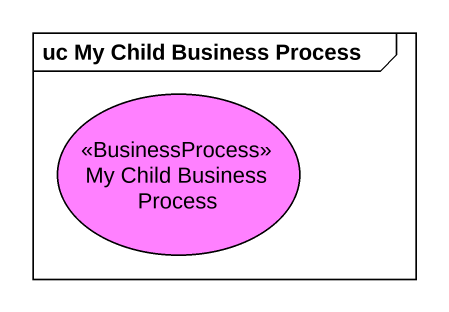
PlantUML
@startuml
mainframe uc My Child Business Process
usecase "My Child Business Process" as My_Child_Business_Process <<BusinessProcess>> #FF80FF
@enduml
